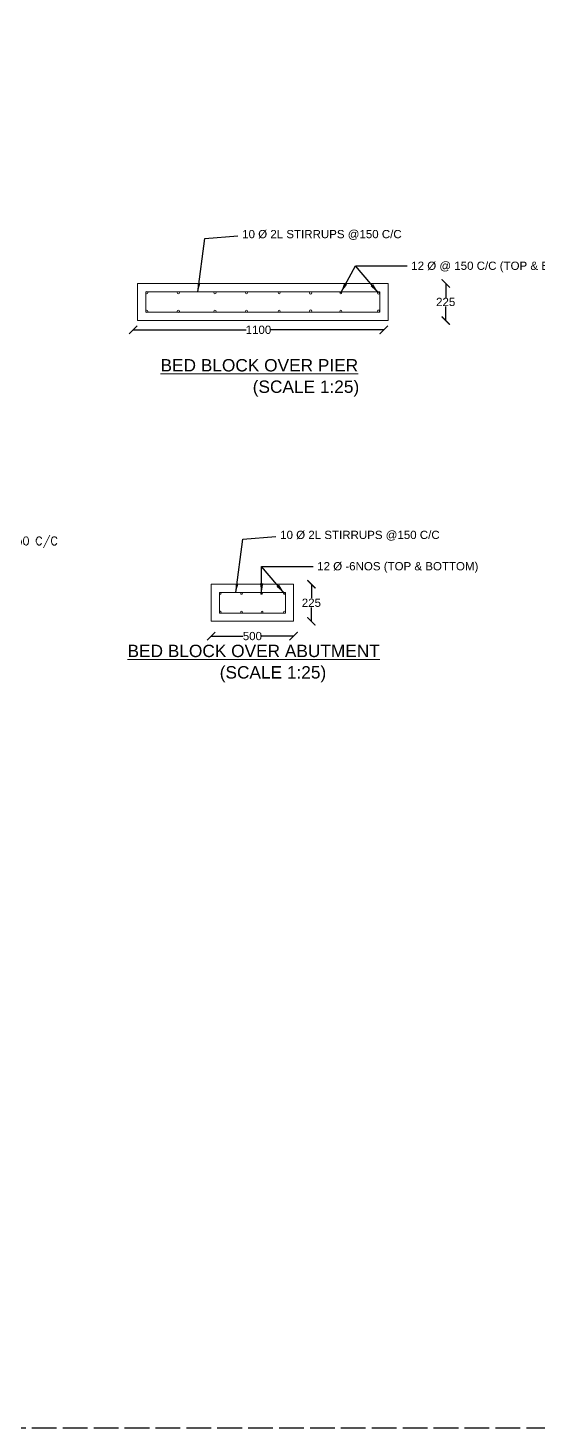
# Model space of a CAD drawing. Header units: feet. Extents: x 231797 to 1357550, y -93095 to 44152.
# Drawn here: x 243506.9 to 243630.7, y 16905 to 17244.6 of the extents above; entities that cross this region are included whole.
import ezdxf

# ---------------------------------------------------------------- set-up
doc = ezdxf.new("R2010")
doc.units = ezdxf.units.FT
doc.header["$LTSCALE"] = 2
doc.header["$MEASUREMENT"] = 0
doc.linetypes.add('ACAD_ISO02W100', pattern=[15, 12, -3])
doc.layers.add('5', color=7, linetype='Continuous')
doc.styles.add('ROMANS', font='romans')
doc.styles.get("Standard").update_dxf_attribs({"font": 'arial.ttf'})
doc.dimstyles.new('50 SC', dxfattribs={"dimtxt": 2, "dimasz": 2, "dimexe": 0.18, "dimexo": 0.0625, "dimgap": 0.09, "dimtad": 0, "dimtih": 1, "dimtoh": 1, "dimdec": 0, "dimlfac": 50, "dimzin": 0, "dimdsep": 46, "dimtxsty": 'Standard', "dimblk": 'ARCHTICK', "dimcen": 0.09, "dimse1": 1, "dimse2": 1, "dimclrd": 256, "dimclre": 5, "dimclrt": 256, "dimadec": 0, "dimazin": 0, "dimtfac": 1, "dimtdec": 0, "dimtofl": 0, "dimtmove": 0, "dimatfit": 3, "dimfxl": 1, "dimtolj": 1, "dimtzin": 0, "dimarcsym": 0})
doc.dimstyles.new('Copy of 25', dxfattribs={"dimtxt": 2, "dimasz": 2.5, "dimexe": 1.25, "dimexo": 0.625, "dimtad": 1, "dimdec": 0, "dimlfac": 25, "dimtxsty": 'Standard', "dimcen": 2.5, "dimse1": 1, "dimse2": 1, "dimclrd": 5, "dimclre": 5, "dimclrt": 6, "dimadec": 0, "dimazin": 0, "dimtfac": 1, "dimtdec": 0, "dimtmove": 0, "dimatfit": 3, "dimfxl": 1, "dimarcsym": 0})
doc.dimstyles.new('Copy(2) of 100', dxfattribs={"dimtxt": 2, "dimasz": 2, "dimexe": 1.25, "dimexo": 0.625, "dimtad": 1, "dimdec": 0, "dimlfac": 100, "dimtxsty": 'Standard', "dimcen": 2, "dimse1": 1, "dimse2": 1, "dimclrd": 5, "dimclre": 5, "dimclrt": 6, "dimadec": 0, "dimazin": 0, "dimtfac": 1, "dimtdec": 0, "dimtmove": 1, "dimatfit": 3, "dimfxl": 1, "dimlwd": 30, "dimarcsym": 0})

# ---------------------------------------------------------------- blocks, each defined once
blk = doc.blocks.new('_ArchTick')
at = {"color": 0, "linetype": 'ByBlock', "const_width": 0.15}
blk.add_lwpolyline([(-0.5, -0.5), (0.5, 0.5)], dxfattribs=at)
blk = doc.blocks.new('*D177')
at = {"lineweight": -2, "transparency": 16777216}
for p, q in [((243551.36, 17097.13), (243559.06, 17097.13)), ((243571.36, 17097.13), (243563.66, 17097.13))]:
    blk.add_line(p, q, dxfattribs=at)
at = {"layer": 'Defpoints', "color": 0, "transparency": 16777216}
for p in [(243551.36, 17100.71), (243571.36, 17100.71), (243571.36, 17097.13)]:
    blk.add_point(p, dxfattribs=at)
at = {"lineweight": -2, "transparency": 16777216, "xscale": 2, "yscale": 2, "zscale": 2, "rotation": 180}
blk.add_blockref('_ArchTick', (243551.36, 17097.13), dxfattribs=at)
at = {"lineweight": -2, "transparency": 16777216, "xscale": 2, "yscale": 2, "zscale": 2}
blk.add_blockref('_ArchTick', (243571.36, 17097.13), dxfattribs=at)
at = {"lineweight": 13, "transparency": 16777216, "insert": (243561.36, 17097.13), "char_height": 2, "attachment_point": 5}
blk.add_mtext('\\A1;500', dxfattribs=at)
blk = doc.blocks.new('*D178')
at = {"lineweight": -2, "transparency": 16777216}
for p, q in [((243575.68, 17109.71), (243575.68, 17106.33)), ((243575.68, 17100.71), (243575.68, 17104.1))]:
    blk.add_line(p, q, dxfattribs=at)
at = {"layer": 'Defpoints', "color": 0, "transparency": 16777216}
for p in [(243571.36, 17109.71), (243575.68, 17109.71), (243571.36, 17100.71)]:
    blk.add_point(p, dxfattribs=at)
at = {"lineweight": -2, "transparency": 16777216, "xscale": 2, "yscale": 2, "zscale": 2}
for p, rotation in [((243575.68, 17109.71), 90), ((243575.68, 17100.71), 270)]:
    blk.add_blockref('_ArchTick', p, dxfattribs=dict(at, rotation=rotation))
at = {"lineweight": 13, "transparency": 16777216, "insert": (243575.68, 17105.21), "char_height": 2, "attachment_point": 5}
blk.add_mtext('\\A1;225', dxfattribs=at)
blk = doc.blocks.new('*D179')
at = {"lineweight": -2, "ltscale": 0.25, "transparency": 16777216}
for p, q in [((243608.28, 17182.67), (243608.28, 17179.28)), ((243608.28, 17173.67), (243608.28, 17177.06))]:
    blk.add_line(p, q, dxfattribs=at)
at = {"layer": 'Defpoints', "color": 0, "ltscale": 0.25, "transparency": 16777216}
for p in [(243594.29, 17182.67), (243608.28, 17182.67), (243594.29, 17173.67)]:
    blk.add_point(p, dxfattribs=at)
at = {"lineweight": -2, "ltscale": 0.25, "transparency": 16777216, "xscale": 2, "yscale": 2, "zscale": 2}
for p, rotation in [((243608.28, 17182.67), 90), ((243608.28, 17173.67), 270)]:
    blk.add_blockref('_ArchTick', p, dxfattribs=dict(at, rotation=rotation))
at = {"lineweight": 13, "ltscale": 0.25, "transparency": 16777216, "insert": (243608.28, 17178.17), "char_height": 2, "attachment_point": 5}
blk.add_mtext('\\A1;225', dxfattribs=at)
blk = doc.blocks.new('*D180')
at = {"lineweight": -2, "ltscale": 0.25, "transparency": 16777216}
for p, q in [((243532.43, 17171.41), (243559.85, 17171.41)), ((243593.23, 17171.41), (243565.81, 17171.41))]:
    blk.add_line(p, q, dxfattribs=at)
at = {"layer": 'Defpoints', "color": 0, "ltscale": 0.25, "transparency": 16777216}
for p in [(243532.43, 17171.41), (243593.23, 17171.41), (243593.23, 17171.41)]:
    blk.add_point(p, dxfattribs=at)
at = {"lineweight": -2, "ltscale": 0.25, "transparency": 16777216, "xscale": 2, "yscale": 2, "zscale": 2, "rotation": 180}
blk.add_blockref('_ArchTick', (243532.43, 17171.41), dxfattribs=at)
at = {"lineweight": -2, "ltscale": 0.25, "transparency": 16777216, "xscale": 2, "yscale": 2, "zscale": 2}
blk.add_blockref('_ArchTick', (243593.23, 17171.41), dxfattribs=at)
at = {"lineweight": 13, "ltscale": 0.25, "transparency": 16777216, "insert": (243562.83, 17171.41), "char_height": 2, "attachment_point": 5}
blk.add_mtext('\\A1;1100', dxfattribs=at)

msp = doc.modelspace()

# ---------------------------------------------------------------- linework, layer by layer
at = {"color": 7, "lineweight": 13, "ltscale": 0.25}
for p, q in [((243594.2949, 17182.6667), (243533.4949, 17182.6667)), ((243533.4949, 17182.6667), (243533.4949, 17173.6667)), ((243592.2949, 17180.6667), (243535.4949, 17180.6667)), ((243535.4949, 17180.6667), (243535.4949, 17175.6667)), ((243592.2949, 17175.6667), (243592.2949, 17180.6667)), ((243594.2949, 17173.6667), (243594.2949, 17182.6667)), ((243592.2949, 17175.6667), (243592.2949, 17178.1667)), ((243533.4949, 17173.6667), (243594.2949, 17173.6667)), ((243535.4949, 17175.6667), (243592.2949, 17175.6667)), ((243571.3606, 17109.7149), (243551.3606, 17109.7149)), ((243551.3606, 17109.7149), (243551.3606, 17100.7149)), ((243571.3606, 17100.7149), (243571.3606, 17109.7149)), ((243569.3606, 17107.7149), (243553.3606, 17107.7149)), ((243553.3606, 17107.7149), (243553.3606, 17102.7149)), ((243569.3606, 17102.7149), (243569.3606, 17107.7149)), ((243569.3606, 17102.7149), (243569.3606, 17105.2149)), ((243553.3606, 17102.7149), (243569.3606, 17102.7149)), ((243551.3606, 17100.7149), (243571.3606, 17100.7149))]:
    msp.add_line(p, q, dxfattribs=at)
at = {"linetype": 'ACAD_ISO02W100', "ltscale": 0.25}
msp.add_lwpolyline([(243013.2302, 17635.0433), (244038.8497, 17635.0433), (244038.8497, 16905.0498), (243013.2302, 16905.0498)], close=True, dxfattribs=at)
at = {"color": 7, "lineweight": 13, "ltscale": 0.25}
for centre, radius in [((243535.7406, 17180.4134), 0.2693), ((243543.3632, 17180.4035), 0.2693), ((243552.2862, 17180.3931), 0.2693), ((243559.9215, 17180.3948), 0.2693), ((243567.87, 17180.3825), 0.2693), ((243575.4834, 17180.3656), 0.2693), ((243582.8181, 17180.3958), 0.2693), ((243591.9803, 17180.3752), 0.2693), ((243535.7406, 17175.9199), 0.2693), ((243543.3632, 17175.9299), 0.2693), ((243552.2862, 17175.9402), 0.2693), ((243559.9215, 17175.9386), 0.2693), ((243567.87, 17175.9509), 0.2693), ((243575.4834, 17175.9677), 0.2693), ((243582.8181, 17175.9375), 0.2693), ((243591.9803, 17175.9581), 0.2693), ((243553.5819, 17107.4935), 0.2171), ((243558.748, 17107.4868), 0.2171), ((243563.5941, 17107.4923), 0.2171), ((243569.1546, 17107.4929), 0.2171), ((243553.5819, 17102.9363), 0.2171), ((243558.748, 17102.943), 0.2171), ((243563.7059, 17102.9375), 0.2171), ((243569.1546, 17102.9369), 0.2171)]:
    msp.add_circle(centre, radius, dxfattribs=at)

# ---------------------------------------------------------------- texts
at = {"color": 7, "lineweight": 13}
for s, height, p in [('10 %%C 2L STIRRUPS @150 C/C', 2, (243558.8877, 17193.6391)), ('12 %%C @ 150 C/C (TOP & BOTTOM)', 2, (243599.9166, 17185.9635)), ('%%UBED BLOCK OVER PIER', 3, (243539.0625, 17161.3237)), ('(SCALE 1:25)', 3, (243561.4362, 17156.125)), ('10 %%C 2L STIRRUPS @150 C/C', 2, (243568.1049, 17120.6873)), ('12 %%C -6NOS (TOP & BOTTOM)', 2, (243577.091, 17113.0811)), ('%%UBED BLOCK OVER ABUTMENT', 3, (243531.0562, 17092.0402)), ('(SCALE 1:25)', 3, (243553.4298, 17086.8415))]:
    msp.add_text(s, height=height, dxfattribs=at).set_placement(p)
at = {"layer": '5', "color": 7, "lineweight": 13, "style": 'ROMANS'}
msp.add_text('12 %%C @150 C/C', height=2, dxfattribs=at).set_placement((243491.9491, 17119.2255))

# ---------------------------------------------------------------- dimensions: what is measured, and where the dimension line sits
at = {"color": 7, "lineweight": 13, "ltscale": 0.25}
dim = msp.add_linear_dim(base=(243608.2819, 17182.6667), p1=(243594.2949, 17173.6667), p2=(243594.2949, 17182.6667), angle=90, text='225', dimstyle='50 SC', dxfattribs=at)
dim.commit()
dim.dimension.update_dxf_attribs({"geometry": '*D179', "text_midpoint": (243608.2819, 17178.1667)})
dim = msp.add_linear_dim(base=(243593.2329, 17171.4131), p1=(243532.4329, 17171.4131), p2=(243593.2329, 17171.4131), text='1100', dimstyle='50 SC', dxfattribs=at)
dim.commit()
dim.dimension.update_dxf_attribs({"geometry": '*D180', "text_midpoint": (243562.8329, 17171.4131)})
at = {"color": 7, "lineweight": 13}
dim = msp.add_linear_dim(base=(243575.6759, 17109.7149), p1=(243571.3606, 17100.7149), p2=(243571.3606, 17109.7149), angle=90, text='225', dimstyle='50 SC', dxfattribs=at)
dim.commit()
dim.dimension.update_dxf_attribs({"geometry": '*D178', "text_midpoint": (243575.6759, 17105.2149)})
dim = msp.add_linear_dim(base=(243571.3606, 17097.1259), p1=(243551.3606, 17100.7149), p2=(243571.3606, 17100.7149), text='500', dimstyle='50 SC', dxfattribs=at)
dim.commit()
dim.dimension.update_dxf_attribs({"geometry": '*D177', "text_midpoint": (243561.3606, 17097.1259)})

# ---------------------------------------------------------------- leaders
at = {"color": 7, "lineweight": 13, "ltscale": 0.25}
for points, dimstyle in [([(243548.1318, 17180.6667), (243549.7952, 17193.5802), (243557.8379, 17194.2395)], 'Copy(2) of 100'), ([(243582.8181, 17180.3958), (243586.3642, 17186.9307), (243598.9546, 17186.935)], 'Copy of 25'), ([(243591.9647, 17180.3604), (243586.3642, 17186.9307)], 'Copy of 25'), ([(243557.349, 17107.7149), (243559.0124, 17120.6285), (243567.0551, 17121.2877)], 'Copy(2) of 100'), ([(243563.6035, 17107.4642), (243563.5385, 17114.0483), (243576.1289, 17114.0526)], 'Copy of 25'), ([(243569.139, 17107.478), (243563.5385, 17114.0483)], 'Copy of 25')]:
    msp.add_leader(points, dimstyle=dimstyle, override={"dimgap": 0.625, "dimtad": 0, "dimclrd": 256}, dxfattribs=at)

doc.saveas('drawing.dxf')
